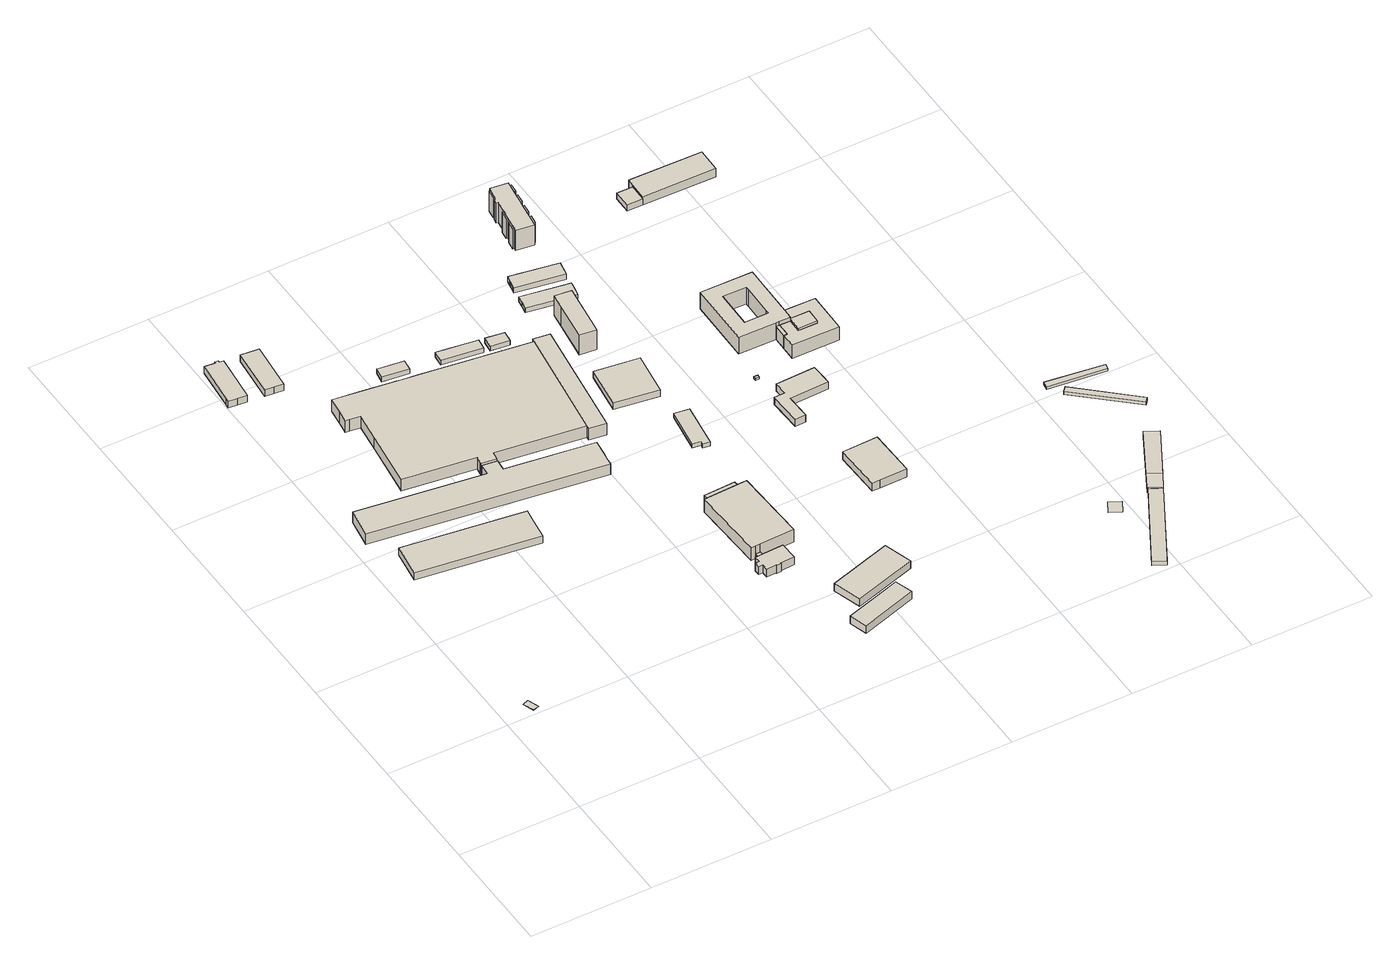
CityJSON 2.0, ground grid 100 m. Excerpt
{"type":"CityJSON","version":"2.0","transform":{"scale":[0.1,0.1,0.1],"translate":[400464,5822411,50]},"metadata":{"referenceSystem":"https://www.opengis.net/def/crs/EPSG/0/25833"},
"CityObjects":{
"building1":{"type":"Building","attributes":{"Gemeindeschluessel":"11000010","BezugspunktDach":"2200","function":"31001_2000","measuredHeight":0.126,"storeysAboveGround":1},"address":[{"country":"Germany","locality":"Berlin","thoroughfareNumber":"4 (27)","thoroughfareName":"Georg-Knorr-Straße"}],"geometry":[{"type":"Solid","lod":"1","boundaries":[[[[0,1,2,3]],[[4,5,6,7]],[[4,7,3,2]],[[5,4,2,1]],[[6,5,1,0]],[[7,6,0,3]]]]}]},
"building2":{"type":"Building","attributes":{"Gemeindeschluessel":"11000010","BezugspunktDach":"2200","function":"31001_2100","measuredHeight":6.72,"storeysAboveGround":1},"address":[{"country":"Germany","locality":"Berlin","thoroughfareNumber":"1","thoroughfareName":"Boxberger Straße"}],"geometry":[{"type":"Solid","lod":"1","boundaries":[[[[8,9,10,11,12]],[[13,14,15,16,17]],[[13,17,12,11]],[[14,13,11,10]],[[15,14,10,9]],[[16,15,9,8]],[[17,16,8,12]]]]}]},
"building3":{"type":"Building","attributes":{"Gemeindeschluessel":"11000010","BezugspunktDach":"2200","function":"31001_2100","measuredHeight":7.44,"storeysAboveGround":1},"address":[{"country":"Germany","locality":"Berlin","thoroughfareNumber":"9 (4)","thoroughfareName":"Boxberger Straße"}],"geometry":[{"type":"Solid","lod":"1","boundaries":[[[[18,19,20,21,22,23,24,25,26,27,28]],[[29,30,31,32,33,34,35,36,37,38,39]],[[29,39,28,27]],[[30,29,27,26]],[[31,30,26,25]],[[32,31,25,24]],[[33,32,24,23]],[[34,33,23,22]],[[35,34,22,21]],[[36,35,21,20]],[[37,36,20,19]],[[38,37,19,18]],[[39,38,18,28]]]]}]},
"building4":{"type":"Building","attributes":{"Gemeindeschluessel":"11000010","BezugspunktDach":"2200","function":"31001_2100","measuredHeight":7.67,"storeysAboveGround":1},"address":[{"country":"Germany","locality":"Berlin","thoroughfareNumber":"9 (3)","thoroughfareName":"Boxberger Straße"}],"geometry":[{"type":"Solid","lod":"1","boundaries":[[[[40,41,42,43,44,45,46]],[[47,48,49,50,51,52,53]],[[47,53,46,45]],[[48,47,45,44]],[[49,48,44,43]],[[50,49,43,42]],[[51,50,42,41]],[[52,51,41,40]],[[53,52,40,46]]]]}]},
"building5":{"type":"Building","attributes":{"Gemeindeschluessel":"11000010","BezugspunktDach":"2200","function":"31001_2100","measuredHeight":10.22,"storeysAboveGround":1},"address":[{"country":"Germany","locality":"Berlin","thoroughfareNumber":"3 (2)","thoroughfareName":"Boxberger Straße"}],"geometry":[{"type":"Solid","lod":"1","boundaries":[[[[54,55,56,57,58,59,60,61,62,63]],[[64,65,66,67,68,69,70,71,72,73]],[[64,73,63,62]],[[65,64,62,61]],[[66,65,61,60]],[[67,66,60,59]],[[68,67,59,58]],[[69,68,58,57]],[[70,69,57,56]],[[71,70,56,55]],[[72,71,55,54]],[[73,72,54,63]]]]}]},
"building6":{"type":"Building","attributes":{"Gemeindeschluessel":"11000010","BezugspunktDach":"2200","function":"31001_2100","measuredHeight":11.13,"storeysAboveGround":1},"address":[{"country":"Germany","locality":"Berlin","thoroughfareNumber":"3 (1)","thoroughfareName":"Boxberger Straße"}],"geometry":[{"type":"Solid","lod":"1","boundaries":[[[[74,75,76,77,78,79,80,81,82,83,84,85,86,87,88,89,90,91,92,93,94,95]],[[96,97,98,99,100,101,102,103,104,105,106,107,108,109,110,111,112,113,114,115,116,117]],[[96,117,95,94]],[[97,96,94,93]],[[98,97,93,92]],[[99,98,92,91]],[[100,99,91,90]],[[101,100,90,89]],[[102,101,89,88]],[[103,102,88,87]],[[104,103,87,86]],[[105,104,86,85]],[[106,105,85,84]],[[107,106,84,83]],[[108,107,83,82]],[[109,108,82,81]],[[110,109,81,80]],[[111,110,80,79]],[[112,111,79,78]],[[113,112,78,77]],[[114,113,77,76]],[[115,114,76,75]],[[116,115,75,74]],[[117,116,74,95]]]]}]},
"building7":{"type":"Building","attributes":{"Gemeindeschluessel":"11000010","BezugspunktDach":"2200","function":"31001_2100","measuredHeight":4.42,"storeysAboveGround":1},"address":[{"country":"Germany","locality":"Berlin","thoroughfareNumber":"3 (9)","thoroughfareName":"Boxberger Straße"}],"geometry":[{"type":"Solid","lod":"1","boundaries":[[[[118,119,120,121,122,123,124,125]],[[126,127,128,129,130,131,132,133]],[[126,133,125,124]],[[127,126,124,123]],[[128,127,123,122]],[[129,128,122,121]],[[130,129,121,120]],[[131,130,120,119]],[[132,131,119,118]],[[133,132,118,125]]]]}]},
"building8":{"type":"Building","attributes":{"Gemeindeschluessel":"11000010","function":"31001_2100"},"address":[{"country":"Germany","locality":"Berlin","thoroughfareNumber":"4 (30)","thoroughfareName":"Georg-Knorr-Straße"}],"children":["building8-1","building8-2"]},
"building8-1":{"type":"BuildingPart","attributes":{"BezugspunktDach":"2200","measuredHeight":7.52,"storeysAboveGround":4},"parents":["building8"],"geometry":[{"type":"MultiSurface","lod":"1","boundaries":[[[134,135,136,137,138,139,140,141,142,143,144,145,146,147]],[[148,149,150,151,152,153,154,155,156,157,158,159,160,161]],[[148,161,147,146]],[[149,148,146,145]],[[150,149,145,144]],[[162,163,144,143]],[[152,151,143,142]],[[153,152,142,141]],[[154,153,141,140]],[[155,154,140,139]],[[156,155,139,138]],[[157,156,138,137]],[[158,157,137,136]],[[159,158,136,135]],[[160,159,135,134]],[[161,160,134,147]],[[151,150,163,162]]]}]},
"building8-2":{"type":"BuildingPart","attributes":{"BezugspunktDach":"2200","measuredHeight":4.13,"storeysAboveGround":4},"parents":["building8"],"geometry":[{"type":"MultiSurface","lod":"1","boundaries":[[[163,162,164,165]],[[166,167,168,169]],[[166,169,165,164]],[[167,166,164,162]],[[168,167,151,150]],[[169,168,163,165]],[[150,151,162,163]]]}]},
"building9":{"type":"Building","attributes":{"Gemeindeschluessel":"11000010","BezugspunktDach":"2200","function":"31001_2100","measuredHeight":4.52,"storeysAboveGround":1},"address":[{"country":"Germany","locality":"Berlin","thoroughfareNumber":"3 (8)","thoroughfareName":"Boxberger Straße"}],"geometry":[{"type":"Solid","lod":"1","boundaries":[[[[170,171,172,173,174,175,176]],[[177,178,179,180,181,182,183]],[[177,183,176,175]],[[178,177,175,174]],[[179,178,174,173]],[[180,179,173,172]],[[181,180,172,171]],[[182,181,171,170]],[[183,182,170,176]]]]}]},
"building10":{"type":"Building","attributes":{"Gemeindeschluessel":"11000010","BezugspunktDach":"2200","function":"31001_2100","measuredHeight":7.24,"storeysAboveGround":1},"address":[{"country":"Germany","locality":"Berlin","thoroughfareNumber":"4 (17)","thoroughfareName":"Georg-Knorr-Straße"}],"geometry":[{"type":"Solid","lod":"1","boundaries":[[[[184,185,186,187]],[[188,189,190,191]],[[188,191,187,186]],[[189,188,186,185]],[[190,189,185,184]],[[191,190,184,187]]]]}]},
"building11":{"type":"Building","attributes":{"Gemeindeschluessel":"11000010","BezugspunktDach":"2200","function":"31001_2100","measuredHeight":12.21,"storeysAboveGround":1},"address":[{"country":"Germany","locality":"Berlin","thoroughfareNumber":"4 (31)","thoroughfareName":"Georg-Knorr-Straße"}],"geometry":[{"type":"Solid","lod":"1","boundaries":[[[[192,193,194,195,196,197,198,199]],[[200,201,202,203,204,205,206,207]],[[200,207,199,198]],[[201,200,198,197]],[[202,201,197,196]],[[203,202,196,195]],[[204,203,195,194]],[[205,204,194,193]],[[206,205,193,192]],[[207,206,192,199]]]]}]},
"building12":{"type":"Building","attributes":{"Gemeindeschluessel":"11000010","BezugspunktDach":"2200","function":"51009_1610","measuredHeight":6.95,"storeysAboveGround":0},"address":[{"country":"Germany","locality":"Berlin"}],"geometry":[{"type":"Solid","lod":"1","boundaries":[[[[208,209,210,211]],[[212,201,200,213]],[[212,213,211,210]],[[201,212,210,209]],[[200,201,209,208]],[[213,200,208,211]]]]}]},
"building13":{"type":"Building","attributes":{"Gemeindeschluessel":"11000010","BezugspunktDach":"2200","function":"31001_2100","measuredHeight":7.12,"storeysAboveGround":2},"address":[{"country":"Germany","locality":"Berlin","thoroughfareNumber":"4 (18)","thoroughfareName":"Georg-Knorr-Straße"}],"geometry":[{"type":"Solid","lod":"1","boundaries":[[[[214,215,216,217]],[[218,219,220,221]],[[218,221,217,216]],[[219,218,216,215]],[[220,219,215,214]],[[221,220,214,217]]]]}]},
"building14":{"type":"Building","attributes":{"Gemeindeschluessel":"11000010","BezugspunktDach":"2200","function":"31001_2100","measuredHeight":11.11,"storeysAboveGround":3},"address":[{"country":"Germany","locality":"Berlin","thoroughfareNumber":"3 (5)","thoroughfareName":"Boxberger Straße"}],"geometry":[{"type":"Solid","lod":"1","boundaries":[[[[222,223,224,225,226,227]],[[228,229,230,231,232,233]],[[228,233,227,226]],[[229,228,226,225]],[[230,229,225,224]],[[231,230,224,223]],[[232,231,223,222]],[[233,232,222,227]]]]}]},
"building15":{"type":"Building","attributes":{"Gemeindeschluessel":"11000010","BezugspunktDach":"2200","function":"31001_2100","measuredHeight":4.38,"storeysAboveGround":1},"address":[{"country":"Germany","locality":"Berlin","thoroughfareNumber":"3 (7)","thoroughfareName":"Boxberger Straße"}],"geometry":[{"type":"Solid","lod":"1","boundaries":[[[[234,235,236,237,238]],[[239,240,241,242,243]],[[239,243,238,237]],[[240,239,237,236]],[[241,240,236,235]],[[242,241,235,234]],[[243,242,234,238]]]]}]},
"building16":{"type":"Building","attributes":{"Gemeindeschluessel":"11000010","BezugspunktDach":"2200","function":"31001_2100","measuredHeight":3.93,"storeysAboveGround":1},"address":[{"country":"Germany","locality":"Berlin","thoroughfareNumber":"3","thoroughfareName":"Boxberger Straße"}],"geometry":[{"type":"Solid","lod":"1","boundaries":[[[[244,245,246,247,248,249]],[[250,251,252,253,254,255]],[[250,255,249,248]],[[251,250,248,247]],[[252,251,247,246]],[[253,252,246,245]],[[254,253,245,244]],[[255,254,244,249]]]]}]},
"building17":{"type":"Building","attributes":{"Gemeindeschluessel":"11000010","BezugspunktDach":"2200","function":"31001_2100","measuredHeight":6.26,"storeysAboveGround":1},"address":[{"country":"Germany","locality":"Berlin","thoroughfareNumber":"3 (3)","thoroughfareName":"Boxberger Straße"}],"geometry":[{"type":"Solid","lod":"1","boundaries":[[[[256,257,258,259]],[[260,261,262,263]],[[260,263,259,258]],[[261,260,258,257]],[[262,261,257,256]],[[263,262,256,259]]]]}]},
"building18":{"type":"Building","attributes":{"Gemeindeschluessel":"11000010","BezugspunktDach":"2200","function":"31001_2100","measuredHeight":19.05,"storeysAboveGround":5},"address":[{"country":"Germany","locality":"Berlin","thoroughfareNumber":"3 (4)","thoroughfareName":"Boxberger Straße"}],"geometry":[{"type":"Solid","lod":"1","boundaries":[[[[264,265,266,267,268]],[[269,270,271,272,273]],[[269,273,268,267]],[[270,269,267,266]],[[271,270,266,265]],[[272,271,265,264]],[[273,272,264,268]]]]}]},
"building19":{"type":"Building","attributes":{"Gemeindeschluessel":"11000010","BezugspunktDach":"2200","function":"31001_2100","measuredHeight":5.13,"storeysAboveGround":1},"address":[{"country":"Germany","locality":"Berlin","thoroughfareNumber":"9 (2)","thoroughfareName":"Boxberger Straße"}],"geometry":[{"type":"Solid","lod":"1","boundaries":[[[[274,275,276,277,278,279,280]],[[281,282,283,284,285,286,287]],[[281,287,280,279]],[[282,281,279,278]],[[283,282,278,277]],[[284,283,277,276]],[[285,284,276,275]],[[286,285,275,274]],[[287,286,274,280]]]]}]},
"building20":{"type":"Building","attributes":{"Gemeindeschluessel":"11000010","BezugspunktDach":"2200","function":"31001_2100","measuredHeight":5.83,"storeysAboveGround":1},"address":[{"country":"Germany","locality":"Berlin","thoroughfareNumber":"9","thoroughfareName":"Boxberger Straße"}],"geometry":[{"type":"Solid","lod":"1","boundaries":[[[[288,289,290,291,292,293,294,295,296,297]],[[298,299,300,301,302,303,304,305,306,307]],[[298,307,297,296]],[[299,298,296,295]],[[300,299,295,294]],[[301,300,294,293]],[[302,301,293,292]],[[303,302,292,291]],[[304,303,291,290]],[[305,304,290,289]],[[306,305,289,288]],[[307,306,288,297]]]]}]},
"building21":{"type":"Building","attributes":{"Gemeindeschluessel":"11000010","BezugspunktDach":"2200","function":"31001_2100","measuredHeight":7.35,"storeysAboveGround":2},"address":[{"country":"Germany","locality":"Berlin","thoroughfareNumber":"13","thoroughfareName":"Wiesenburger Weg"}],"geometry":[{"type":"Solid","lod":"1","boundaries":[[[[308,309,310,311,312]],[[313,314,315,316,317]],[[313,317,312,311]],[[314,313,311,310]],[[315,314,310,309]],[[316,315,309,308]],[[317,316,308,312]]]]}]},
"building22":{"type":"Building","attributes":{"Gemeindeschluessel":"11000010","function":"31001_2100"},"address":[{"country":"Germany","locality":"Berlin","thoroughfareNumber":"11","thoroughfareName":"Boxberger Straße"}],"children":["building22-1","building22-2","building22-3","building22-4","building22-5","building22-6","building22-7","building22-8"]},
"building22-1":{"type":"BuildingPart","attributes":{"BezugspunktDach":"2200","measuredHeight":19.57,"storeysAboveGround":6},"parents":["building22"],"geometry":[{"type":"MultiSurface","lod":"1","boundaries":[[[318,319,320,321,322,323,324,325,326,327,328,329,330,331,332,333]],[[334,335,336,337,338,339,340,341,342,343,344,345,346,347,348,349]],[[334,350,351,352,353,332]],[[354,355,356,357]],[[349,333,358,359]],[[335,334,332,331]],[[336,335,331,330]],[[337,336,330,329]],[[338,360,361,362,363,337,329,328]],[[339,338,328,327]],[[340,339,327,326]],[[342,341,325,324]],[[343,364,365,323]],[[344,343,323,322]],[[346,345,321,320]],[[348,347,319,318]],[[349,348,318,333]],[[359,358,355,354]],[[357,356,353,352,351,350]],[[363,362,361,360]],[[341,340,326,325]],[[342,324,365,364]],[[345,344,322,321]],[[347,346,320,319]]]}]},
"building22-2":{"type":"BuildingPart","attributes":{"BezugspunktDach":"2200","measuredHeight":19.57,"storeysAboveGround":6},"parents":["building22"],"geometry":[{"type":"Solid","lod":"1","boundaries":[[[[366,367,324,365]],[[342,368,369,364]],[[368,342,324,367]],[[369,368,367,366]],[[364,369,366,365]],[[342,364,365,324]]]]}]},
"building22-3":{"type":"BuildingPart","attributes":{"BezugspunktDach":"2200","measuredHeight":19.57,"storeysAboveGround":6},"parents":["building22"],"geometry":[{"type":"Solid","lod":"1","boundaries":[[[[370,371,322,321]],[[344,372,373,345]],[[372,344,322,371]],[[373,372,371,370]],[[345,373,370,321]],[[344,345,321,322]]]]}]},
"building22-4":{"type":"BuildingPart","attributes":{"BezugspunktDach":"2200","measuredHeight":19.57,"storeysAboveGround":6},"parents":["building22"],"geometry":[{"type":"Solid","lod":"1","boundaries":[[[[374,375,320,319]],[[346,376,377,347]],[[376,346,320,375]],[[377,376,375,374]],[[347,377,374,319]],[[346,347,319,320]]]]}]},
"building22-5":{"type":"BuildingPart","attributes":{"BezugspunktDach":"2200","measuredHeight":19.57,"storeysAboveGround":6},"parents":["building22"],"geometry":[{"type":"Solid","lod":"1","boundaries":[[[[378,379,326,325]],[[340,380,381,341]],[[380,340,326,379]],[[381,380,379,378]],[[341,381,378,325]],[[341,325,326,340]]]]}]},
"building22-6":{"type":"BuildingPart","attributes":{"BezugspunktDach":"2200","measuredHeight":19.57,"storeysAboveGround":6},"parents":["building22"],"geometry":[{"type":"Solid","lod":"1","boundaries":[[[[358,355,382,383]],[[384,354,359,385]],[[384,385,383,382]],[[354,384,382,355]],[[385,359,358,383]],[[359,354,355,358]]]]}]},
"building22-7":{"type":"BuildingPart","attributes":{"BezugspunktDach":"2200","measuredHeight":19.57,"storeysAboveGround":6},"parents":["building22"],"geometry":[{"type":"Solid","lod":"1","boundaries":[[[[356,352,386,387]],[[388,351,357,389]],[[388,389,387,386]],[[351,388,386,352]],[[389,357,356,387]],[[357,351,352,356]]]]}]},
"building22-8":{"type":"BuildingPart","attributes":{"BezugspunktDach":"2200","measuredHeight":19.57,"storeysAboveGround":6},"parents":["building22"],"geometry":[{"type":"Solid","lod":"1","boundaries":[[[[362,361,390,391]],[[392,360,363,393]],[[392,393,391,390]],[[360,392,390,361]],[[393,363,362,391]],[[363,360,361,362]]]]}]},
"building23":{"type":"Building","attributes":{"Gemeindeschluessel":"11000010","BezugspunktDach":"2200","function":"31001_2523","measuredHeight":1.73,"storeysAboveGround":1},"address":[{"country":"Germany","locality":"Berlin","thoroughfareNumber":"4 (1)","thoroughfareName":"Boxberger Straße"}],"geometry":[{"type":"Solid","lod":"1","boundaries":[[[[394,395,396,397]],[[398,399,400,401]],[[398,401,397,396]],[[399,398,396,395]],[[400,399,395,394]],[[401,400,394,397]]]]}]},
"building24":{"type":"Building","attributes":{"Gemeindeschluessel":"11000010","BezugspunktDach":"2200","function":"31001_2512","measuredHeight":6.76,"storeysAboveGround":1},"address":[{"country":"Germany","locality":"Berlin","thoroughfareNumber":"14","thoroughfareName":"Wiesenburger Weg"}],"geometry":[{"type":"Solid","lod":"1","boundaries":[[[[402,403,404,405,406,407,408,409,410]],[[411,412,413,414,415,416,417,418,419]],[[411,419,410,409]],[[412,411,409,408]],[[413,412,408,407]],[[414,413,407,406]],[[415,414,406,405]],[[416,415,405,404]],[[417,416,404,403]],[[418,417,403,402]],[[419,418,402,410]]]]}]},
"building25":{"type":"Building","attributes":{"Gemeindeschluessel":"11000010","function":"31001_2100"},"address":[{"country":"Germany","locality":"Berlin","thoroughfareNumber":"4","thoroughfareName":"Boxberger Straße"}],"children":["building25-1","building25-2","building25-3","building25-4"]},
"building25-1":{"type":"BuildingPart","attributes":{"BezugspunktDach":"2200","measuredHeight":16.02,"storeysAboveGround":4},"parents":["building25"],"geometry":[{"type":"MultiSurface","lod":"1","boundaries":[[[420,421,422,423,424,425,426,427,428,429,430,431],[432,433,434,435,436,437]],[[438,439,440,441,442,443,444,445,446,447,448,449],[450,451,452,453,454,455]],[[438,449,431,430]],[[439,438,430,429]],[[440,439,429,428]],[[441,440,428,427]],[[442,441,427,426]],[[443,442,426,425]],[[456,457,425,424]],[[458,459,444,424,423]],[[460,447,460,461,422,421]],[[448,462,460,463,421,420]],[[449,448,420,431]],[[450,455,437,436]],[[451,450,436,435]],[[452,451,435,434]],[[453,452,434,433]],[[454,453,433,432]],[[455,454,432,437]],[[444,443,457,456]],[[445,444,459,458]],[[445,458,464,446]],[[465,466,467,447,448,462]],[[446,461,460,447]]]}]},
"building25-2":{"type":"BuildingPart","attributes":{"BezugspunktDach":"2200","measuredHeight":12.97,"storeysAboveGround":4},"parents":["building25"],"geometry":[{"type":"MultiSurface","lod":"1","boundaries":[[[468,460,462,469]],[[465,466,470,471]],[[465,471,469,462]],[[470,468,460,466,460,468]],[[466,465,462,460]],[[471,470,468,469]]]}]},
"building25-3":{"type":"BuildingPart","attributes":{"BezugspunktDach":"2200","measuredHeight":14.78,"storeysAboveGround":4},"parents":["building25"],"geometry":[{"type":"MultiSurface","lod":"1","boundaries":[[[472,473,459,458,464,474]],[[475,476,477,478,479,480]],[[475,461,481,482,474,464]],[[476,475,446,445]],[[477,476,445,444,459]],[[483,456,459,473]],[[479,484,483,473,472]],[[481,484,472,474]],[[480,482,481,461,475]],[[445,446,464,458]],[[458,459,444,445]],[[478,477,456,483]],[[478,483,484,479]],[[480,479,485,484,481]]]}]},
"building25-4":{"type":"BuildingPart","attributes":{"BezugspunktDach":"2200","measuredHeight":12.89,"storeysAboveGround":4},"parents":["building25"],"geometry":[{"type":"MultiSurface","lod":"1","boundaries":[[[486,487,457,456,483,484,481,461,460,468,469,488]],[[471,470,466,489,490,491,492,493,494,495,496,497]],[[471,497,488,469]],[[489,466,447,446]],[[490,489,475,480]],[[491,490,480,479]],[[492,491,484,479,478]],[[493,492,478,477]],[[494,493,444,443,457]],[[495,494,457,487]],[[496,495,487,486]],[[497,496,486,488]],[[471,469,468,470]],[[466,470,468,460]],[[447,460,461,446]],[[480,475,461,481]],[[480,481,484,479]],[[478,479,484,483]],[[477,478,483,456]],[[456,457,443,444]]]}]},
"building26":{"type":"Building","attributes":{"Gemeindeschluessel":"11000010","BezugspunktDach":"2200","function":"51009_1610","measuredHeight":15.36,"storeysAboveGround":0},"address":[{"country":"Germany","locality":"Berlin"}],"geometry":[{"type":"Solid","lod":"1","boundaries":[[[[498,499,500,501,502,503,504]],[[505,476,477,478,506,479,480]],[[505,480,504,503]],[[476,505,503,502]],[[477,476,502,501]],[[478,477,501,500]],[[506,478,500,499]],[[479,506,499,498]],[[480,479,498,504]]]]}]},
"building27":{"type":"Building","attributes":{"Gemeindeschluessel":"11000010","BezugspunktDach":"2200","function":"31001_2523","measuredHeight":0.171,"storeysAboveGround":1},"address":[{"country":"Germany","locality":"Berlin","thoroughfareNumber":"4 (15)","thoroughfareName":"Georg-Knorr-Straße"}],"geometry":[{"type":"Solid","lod":"1","boundaries":[[[[507,508,509,510]],[[511,512,513,514]],[[511,514,510,509]],[[512,511,509,508]],[[513,512,508,507]],[[514,513,507,510]]]]}]},
"building28":{"type":"Building","attributes":{"Gemeindeschluessel":"11000010","BezugspunktDach":"2200","function":"31001_2020","measuredHeight":5.89,"storeysAboveGround":2},"address":[{"country":"Germany","locality":"Berlin","thoroughfareNumber":"10","thoroughfareName":"Boxberger Straße"}],"geometry":[{"type":"Solid","lod":"1","boundaries":[[[[515,516,517,518]],[[519,520,521,522]],[[519,522,518,517]],[[520,519,517,516]],[[521,520,516,515]],[[522,521,515,518]]]]}]},
"building29":{"type":"Building","attributes":{"Gemeindeschluessel":"11000010","function":"31001_2100"},"address":[{"country":"Germany","locality":"Berlin","thoroughfareNumber":"3 (2)","thoroughfareName":"Wiesenburger Weg"}],"children":["building29-1","building29-2","building29-3"]},
"building29-1":{"type":"BuildingPart","attributes":{"BezugspunktDach":"2200","measuredHeight":3.92,"storeysAboveGround":1},"parents":["building29"],"geometry":[{"type":"MultiSurface","lod":"1","boundaries":[[[523,524,525,526,527]],[[528,529,530,531,532]],[[528,532,527,526]],[[529,528,533,534]],[[530,529,525,524]],[[531,530,524,523]],[[532,531,523,527]],[[534,533,526,525]]]}]},
"building29-2":{"type":"BuildingPart","attributes":{"BezugspunktDach":"2200","measuredHeight":4.76,"storeysAboveGround":1},"parents":["building29"],"geometry":[{"type":"MultiSurface","lod":"1","boundaries":[[[535,536,537,538,539]],[[540,541,534,533,542]],[[540,542,539,538]],[[534,541,537,536]],[[543,526,525,544,536,535]],[[542,533,535,539]],[[541,540,538,537]],[[533,534,544,525,526,543]]]}]},
"building29-3":{"type":"BuildingPart","attributes":{"BezugspunktDach":"2200","measuredHeight":4.77,"storeysAboveGround":1},"parents":["building29"],"geometry":[{"type":"Solid","lod":"1","boundaries":[[[[537,545,546,538]],[[547,548,541,540]],[[547,540,538,546]],[[548,547,546,545]],[[541,548,545,537]],[[540,541,537,538]]]]}]},
"building30":{"type":"Building","attributes":{"Gemeindeschluessel":"11000010","BezugspunktDach":"2200","function":"31001_2111","measuredHeight":7.98,"storeysAboveGround":1},"address":[{"country":"Germany","locality":"Berlin","thoroughfareNumber":"10 (1)","thoroughfareName":"Boxberger Straße"}],"geometry":[{"type":"Solid","lod":"1","boundaries":[[[[549,550,551,552,553]],[[554,555,556,557,558]],[[554,558,553,552]],[[555,554,552,551]],[[556,555,551,550]],[[557,556,550,549]],[[558,557,549,553]]]]}]},
"building31":{"type":"Building","attributes":{"Gemeindeschluessel":"11000010","BezugspunktDach":"2200","function":"31001_2000","measuredHeight":2.77,"storeysAboveGround":1},"address":[{"country":"Germany","locality":"Berlin","thoroughfareNumber":"4 (36)","thoroughfareName":"Georg-Knorr-Straße"}],"geometry":[{"type":"Solid","lod":"1","boundaries":[[[[559,560,561,562]],[[563,564,565,566]],[[563,566,562,561]],[[564,563,561,560]],[[565,564,560,559]],[[566,565,559,562]]]]}]},
"building32":{"type":"Building","attributes":{"Gemeindeschluessel":"11000010","BezugspunktDach":"2200","function":"31001_2000","measuredHeight":2.35,"storeysAboveGround":1},"address":[{"country":"Germany","locality":"Berlin","thoroughfareNumber":"4 (41)","thoroughfareName":"Georg-Knorr-Straße"}],"geometry":[{"type":"Solid","lod":"1","boundaries":[[[[567,568,569,570]],[[571,572,573,574]],[[571,574,570,569]],[[572,571,569,568]],[[573,572,568,567]],[[574,573,567,570]]]]}]}
},
"vertices":[
[226,1012,33],[277,1029,33],[243,1122,33],[194,1104,33],[243,1122,32],[277,1029,32],[226,1012,32],[194,1104,32],
[1203,2519,76],[1228,2691,76],[1244,2801,76],[253,2938,76],[214,2655,76],[253,2938,8],[1244,2801,8],[1228,2691,8],[1203,2519,8],[214,2655,8],
[80,4886,75],[155,4878,75],[196,5279,75],[161,5283,75],[163,5299,75],[137,5301,75],[135,5286,75],[120,5288,75],[45,5297,75],[8,4926,75],[4,4894,75],[8,4926,11],[45,5297,11],[120,5288,11],[135,5286,11],[137,5301,11],[163,5299,11],[161,5283,11],[196,5279,11],[155,4878,11],[80,4886,11],[4,4894,11],
[363,4855,76],[438,4847,76],[439,4853,76],[479,5253,76],[405,5261,76],[330,5269,76],[289,4863,76],[330,5269,11],[405,5261,11],[479,5253,11],[439,4853,11],[438,4847,11],[363,4855,11],[289,4863,11],
[1989,2891,109],[1997,2954,109],[2006,3016,109],[2022,3140,109],[1303,3240,109],[1313,3333,109],[1191,3350,109],[1181,3257,109],[148,3401,109],[110,3153,109],[148,3401,7],[1181,3257,7],[1191,3350,7],[1313,3333,7],[1303,3240,7],[2022,3140,7],[2006,3016,7],[1997,2954,7],[1989,2891,7],[110,3153,7],
[626,4242,119],[711,4231,119],[680,3992,119],[618,3511,119],[1202,3431,119],[1194,3373,119],[1192,3360,119],[1315,3344,119],[1317,3356,119],[1325,3414,119],[2046,3315,119],[2180,4274,119],[1403,4381,119],[1292,4396,119],[1157,4414,119],[1121,4419,119],[1095,4423,119],[1058,4428,119],[866,4454,119],[622,4488,119],[604,4346,119],[592,4247,119],[604,4346,8],[622,4488,8],[866,4454,8],[1058,4428,8],[1095,4423,8],[1121,4419,8],[1157,4414,8],[1292,4396,8],[1403,4381,8],[2180,4274,8],[2046,3315,8],[1325,3414,8],[1317,3356,8],[1315,3344,8],[1192,3360,8],[1194,3373,8],[1202,3431,8],[618,3511,8],[680,3992,8],[711,4231,8],[626,4242,8],[592,4247,8],
[1303,4539,55],[1315,4633,55],[1305,4634,55],[1264,4640,55],[1200,4648,55],[1120,4659,55],[1103,4661,55],[1089,4568,55],[1103,4661,11],[1120,4659,11],[1200,4648,11],[1264,4640,11],[1305,4634,11],[1315,4633,11],[1303,4539,11],[1089,4568,11],
[2343,1421,105],[2376,1420,105],[2378,1369,105],[2460,1372,105],[2460,1364,105],[2499,1365,105],[2498,1374,105],[2616,1379,105],[2609,1528,105],[2456,1522,105],[2418,1520,105],[2372,1518,105],[2374,1466,105],[2341,1466,105],[2374,1466,30],[2372,1518,30],[2418,1520,30],[2456,1522,30],[2609,1528,30],[2616,1379,30],[2498,1374,30],[2499,1365,30],[2460,1364,30],[2460,1372,30],[2378,1369,30],[2376,1420,30],[2343,1421,30],[2341,1466,30],[2456,1522,67],[2418,1520,67],
[2454,1584,67],[2416,1583,67],[2454,1584,26],[2456,1522,26],[2418,1520,26],[2416,1583,26],
[1872,4460,54],[1884,4552,54],[1835,4559,54],[1794,4565,54],[1614,4590,54],[1553,4599,54],[1540,4506,54],[1553,4599,9],[1614,4590,9],[1794,4565,9],[1835,4559,9],[1884,4552,9],[1872,4460,9],[1540,4506,9],
[2681,489,107],[3147,632,107],[3100,780,107],[2636,636,107],[3100,780,34],[3147,632,34],[2681,489,34],[2636,636,34],
[2376,1581,144],[2416,1583,144],[2454,1584,144],[2739,1594,144],[2714,2210,144],[2666,2208,144],[2405,2197,144],[2352,2194,144],[2405,2197,22],[2666,2208,22],[2714,2210,22],[2739,1594,22],[2454,1584,22],[2416,1583,22],[2376,1581,22],[2352,2194,22],
[2405,2197,92],[2666,2208,92],[2662,2289,92],[2403,2279,92],[2662,2289,22],[2403,2279,22],
[2787,756,107],[3305,916,107],[3233,1147,107],[2714,989,107],[3233,1147,35],[3305,916,35],[2787,756,35],[2714,989,35],
[2180,3264,121],[2318,4281,121],[2184,4300,121],[2180,4274,121],[2046,3315,121],[2042,3282,121],[2046,3315,10],[2180,4274,10],[2184,4300,10],[2318,4281,10],[2180,3264,10],[2042,3282,10],
[2074,4432,54],[2085,4524,54],[2032,4531,54],[1933,4545,54],[1920,4453,54],[1933,4545,10],[2032,4531,10],[2085,4524,10],[2074,4432,10],[1920,4453,10],
[2703,2823,48],[2698,2794,48],[2755,2786,48],[2807,3159,48],[2686,3177,48],[2636,2833,48],[2686,3177,9],[2807,3159,9],[2755,2786,9],[2698,2794,9],[2703,2823,9],[2636,2833,9],
[2717,3417,72],[2770,3781,72],[2408,3830,72],[2357,3470,72],[2408,3830,10],[2770,3781,10],[2717,3417,10],[2357,3470,10],
[2583,4074,198],[2643,4525,198],[2506,4542,198],[2490,4414,198],[2448,4092,198],[2490,4414,8],[2506,4542,8],[2643,4525,8],[2583,4074,8],[2448,4092,8],
[2348,4674,51],[2741,4607,51],[2753,4669,51],[2764,4731,51],[2367,4800,51],[2356,4737,51],[2345,4674,51],[2356,4737,7],[2367,4800,7],[2764,4731,7],[2753,4669,7],[2741,4607,7],[2348,4674,7],[2345,4674,7],
[2780,4828,53],[2791,4890,53],[2802,4953,53],[2406,5022,53],[2399,4980,53],[2396,4959,53],[2395,4952,53],[2390,4924,53],[2389,4918,53],[2385,4897,53],[2389,4918,3],[2390,4924,3],[2395,4952,3],[2396,4959,3],[2399,4980,3],[2406,5022,3],[2802,4953,3],[2791,4890,3],[2780,4828,3],[2385,4897,3],
[3499,1775,89],[3568,1776,89],[3791,1778,89],[3781,2178,89],[3491,2171,89],[3781,2178,15],[3791,1778,15],[3568,1776,15],[3499,1775,15],[3491,2171,15],
[2765,5244,209],[2768,5269,209],[2779,5343,209],[2784,5386,209],[2794,5461,209],[2798,5489,209],[2811,5579,209],[2817,5624,209],[2827,5697,209],[2830,5723,209],[2687,5742,209],[2670,5625,209],[2656,5627,209],[2650,5586,209],[2665,5584,209],[2620,5265,209],[2665,5584,14],[2650,5586,14],[2656,5627,14],[2670,5625,14],[2687,5742,14],[2830,5723,14],[2827,5697,14],[2817,5624,14],[2811,5579,14],[2798,5489,14],[2794,5461,14],[2784,5386,14],[2779,5343,14],[2768,5269,14],[2765,5244,14],[2620,5265,14],[2643,5431,14],[2650,5479,14],[2650,5479,209],[2648,5468,209],[2633,5361,14],[2633,5361,209],[2640,5407,209],[2640,5407,14],[2623,5288,209],[2623,5288,14],[2683,5717,14],[2683,5717,209],[2673,5645,209],[2673,5645,14],[2800,5504,14],[2800,5504,209],
[2815,5503,209],[2825,5578,209],[2825,5578,14],[2815,5503,14],
[2798,5384,209],[2808,5459,209],[2808,5459,14],[2798,5384,14],
[2782,5267,209],[2792,5341,209],[2792,5341,14],[2782,5267,14],
[2831,5622,209],[2841,5695,209],[2841,5695,14],[2831,5622,14],
[2619,5363,209],[2608,5290,209],[2619,5363,14],[2608,5290,14],
[2635,5481,209],[2625,5409,209],[2635,5481,14],[2625,5409,14],
[2669,5719,209],[2659,5647,209],[2669,5719,14],[2659,5647,14],
[3421,3214,24],[3421,3238,24],[3390,3238,24],[3390,3214,24],[3390,3238,6],[3421,3238,6],[3421,3214,6],[3390,3214,6],
[3386,2658,69],[3474,2660,69],[3469,2865,69],[3792,2875,69],[3790,2944,69],[3785,3057,69],[3462,3047,69],[3465,2936,69],[3379,2934,69],[3465,2936,1],[3462,3047,1],[3785,3057,1],[3790,2944,1],[3792,2875,1],[3469,2865,1],[3474,2660,1],[3386,2658,1],[3379,2934,1],
[3739,3512,166],[3766,3512,166],[3854,3510,166],[3854,3514,166],[3857,3514,166],[3860,3628,166],[3860,3661,166],[3865,3909,166],[3866,3944,166],[3868,4060,166],[3439,4068,166],[3429,3518,166],[3742,3630,166],[3549,3633,166],[3555,3948,166],[3748,3944,166],[3748,3911,166],[3743,3663,166],[3439,4068,6],[3868,4060,6],[3866,3944,6],[3865,3909,6],[3860,3661,6],[3860,3628,6],[3857,3514,6],[3854,3514,6],[3854,3510,6],[3766,3512,6],[3739,3512,6],[3429,3518,6],[3748,3911,6],[3748,3944,6],[3555,3948,6],[3549,3633,6],[3742,3630,6],[3743,3663,6],[3857,3514,132],[3860,3628,132],[3854,3514,152],[3857,3514,152],[3766,3512,132],[3854,3510,132],[3739,3512,132],[3766,3512,77],[3854,3510,152],[3739,3512,3],[3766,3512,3],[3766,3512,27],
[3764,3401,132],[3737,3402,132],[3764,3401,3],[3737,3402,3],
[4011,3392,152],[4013,3511,152],[3851,3395,152],[3854,3510,4],[3854,3514,4],[3857,3514,4],[4013,3511,4],[4011,3392,4],[3851,3395,4],[3851,3395,132],[3851,3395,109],[4013,3511,132],[4011,3392,132],[4011,3392,58],
[4123,3276,132],[4129,3623,132],[3735,3283,132],[3854,3510,3],[3851,3395,3],[4011,3392,3],[4013,3511,3],[3857,3514,3],[3860,3628,3],[4129,3623,3],[4123,3276,3],[3735,3283,3],
[4011,3392,150],[4012,3451,150],[4013,3511,150],[3857,3514,150],[3854,3514,150],[3852,3455,150],[3851,3395,150],[3852,3455,4],[4012,3451,4],
[4912,647,37],[4964,747,37],[4874,794,37],[4819,694,37],[4874,794,36],[4964,747,36],[4912,647,36],[4819,694,36],
[3649,5219,66],[3652,5364,66],[3523,5367,66],[3521,5221,66],[3523,5367,8],[3652,5364,8],[3649,5219,8],[3521,5221,8],
[4895,5,75],[4982,163,75],[5266,677,75],[5172,730,75],[4799,56,75],[5172,730,35],[5266,677,35],[4982,163,35],[4895,5,35],[4799,56,35],[5172,730,37],[5266,677,37],
[5172,730,85],[5266,677,85],[5338,807,85],[5237,865,85],[5165,733,85],[5237,865,37],[5338,807,37],[5165,733,37],[5172,730,55],[5266,677,60],
[5554,1200,85],[5448,1258,85],[5448,1258,37],[5554,1200,37],
[4250,5208,87],[4254,5409,87],[3653,5421,87],[3652,5364,87],[3649,5219,87],[3652,5364,7],[3653,5421,7],[4254,5409,7],[4250,5208,7],[3649,5219,7],
[5632,1529,67],[5666,1567,67],[5219,1967,67],[5185,1929,67],[5219,1967,39],[5666,1567,39],[5632,1529,39],[5185,1929,39],
[5580,1973,68],[5587,2019,68],[5114,2084,68],[5107,2032,68],[5114,2084,44],[5587,2019,44],[5580,1973,44],[5107,2032,44]
]}
